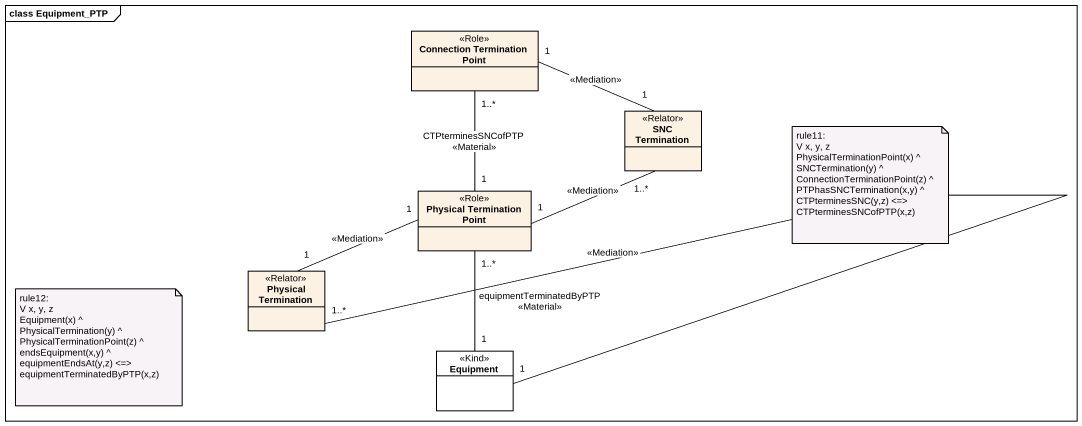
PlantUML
@startuml
mainframe class Equipment_PTP
hide circle
hide empty members
class "Connection Termination Point" as Connection_Termination_Point <<Role>>
class "SNC Termination" as SNC_Termination <<Relator>>
class "Physical Termination Point" as Physical_Termination_Point <<Role>>
class "Physical Termination" as Physical_Termination <<Relator>>
class Equipment <<Kind>> #FFFFFF
Connection_Termination_Point "1" -right- "1" SNC_Termination : <<Mediation>>
Physical_Termination_Point "1" -up- "1..*" Connection_Termination_Point : CTPterminesSNCofPTP\n<<Material>>
Physical_Termination_Point "1" -right- "1..*" SNC_Termination : <<Mediation>>
Physical_Termination_Point "1" -left- "1" Physical_Termination : <<Mediation>>
Physical_Termination_Point "1..*" -- "1" Equipment : equipmentTerminatedByPTP\n<<Material>>
Equipment "1" -left- "1..*" Physical_Termination : <<Mediation>>
note as N1
  rule11:
  V x, y, z
  PhysicalTerminationPoint(x) ^
  SNCTermination(y) ^
  ConnectionTerminationPoint(z) ^
  PTPhasSNCTermination(x,y) ^
  CTPterminesSNC(y,z) <=>
  CTPterminesSNCofPTP(x,z)
end note
note as N2
  rule12:
  V x, y, z
  Equipment(x) ^
  PhysicalTermination(y) ^
  PhysicalTerminationPoint(z) ^
  endsEquipment(x,y) ^
  equipmentEndsAt(y,z) <=>
  equipmentTerminatedByPTP(x,z)
end note
@enduml
